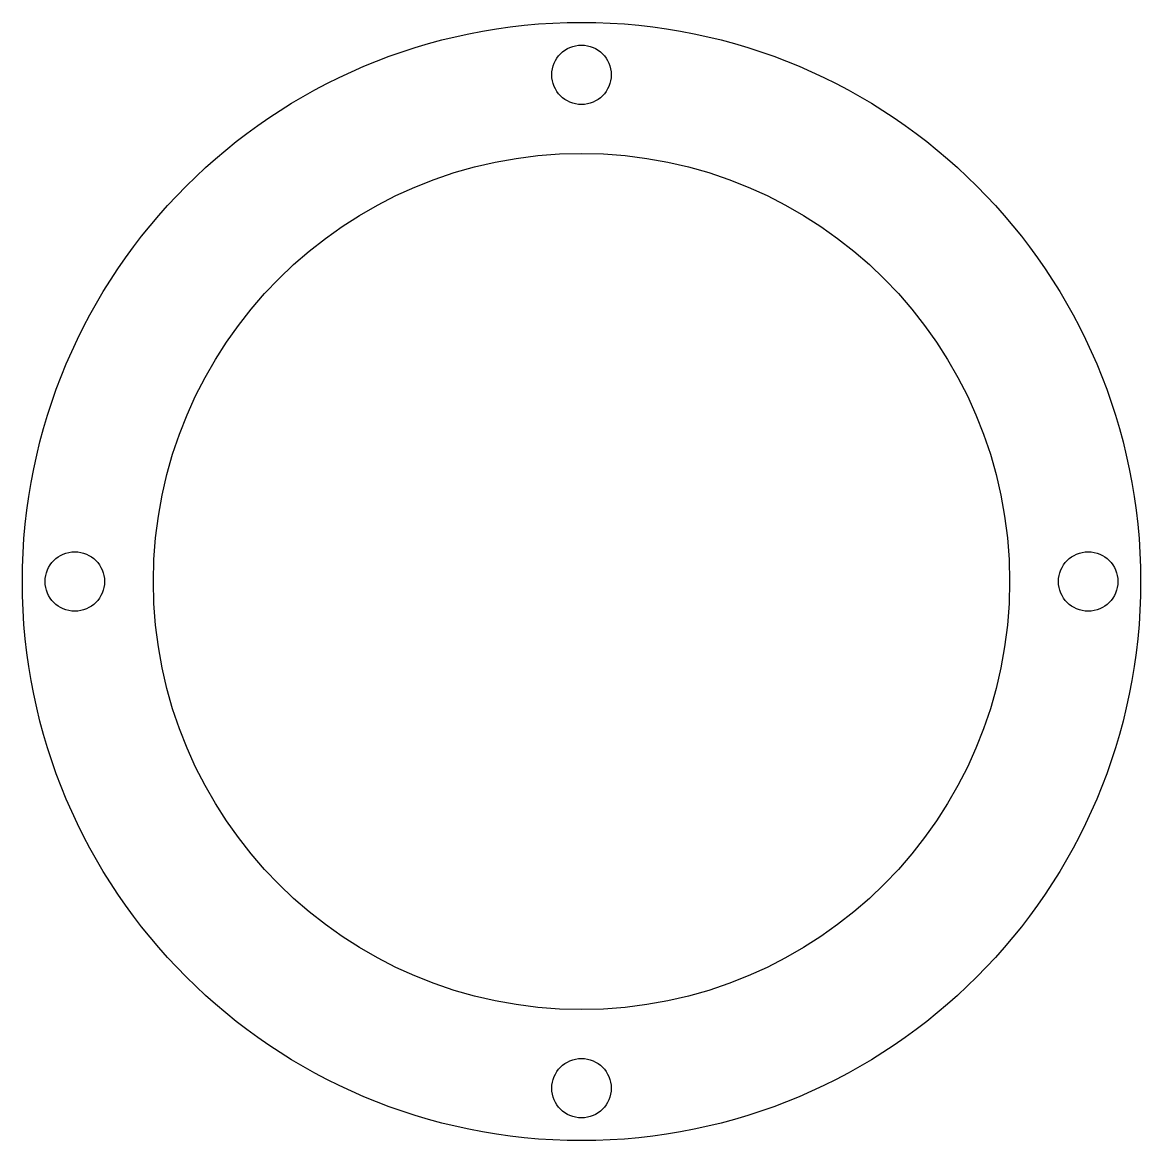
# Model space of a CAD drawing. Header units: millimetres. Extents: x 0 to 64, y 0 to 64.
import ezdxf

# ---------------------------------------------------------------- set-up
doc = ezdxf.new("R2010")
doc.units = ezdxf.units.MM

msp = doc.modelspace()

# ---------------------------------------------------------------- linework, layer by layer
for centre, radius in [((32, 32), 32), ((32, 61), 1.7), ((32, 32), 24.5), ((3, 32), 1.7), ((61, 32), 1.7), ((32, 3), 1.7)]:
    msp.add_circle(centre, radius)

doc.saveas('drawing.dxf')
